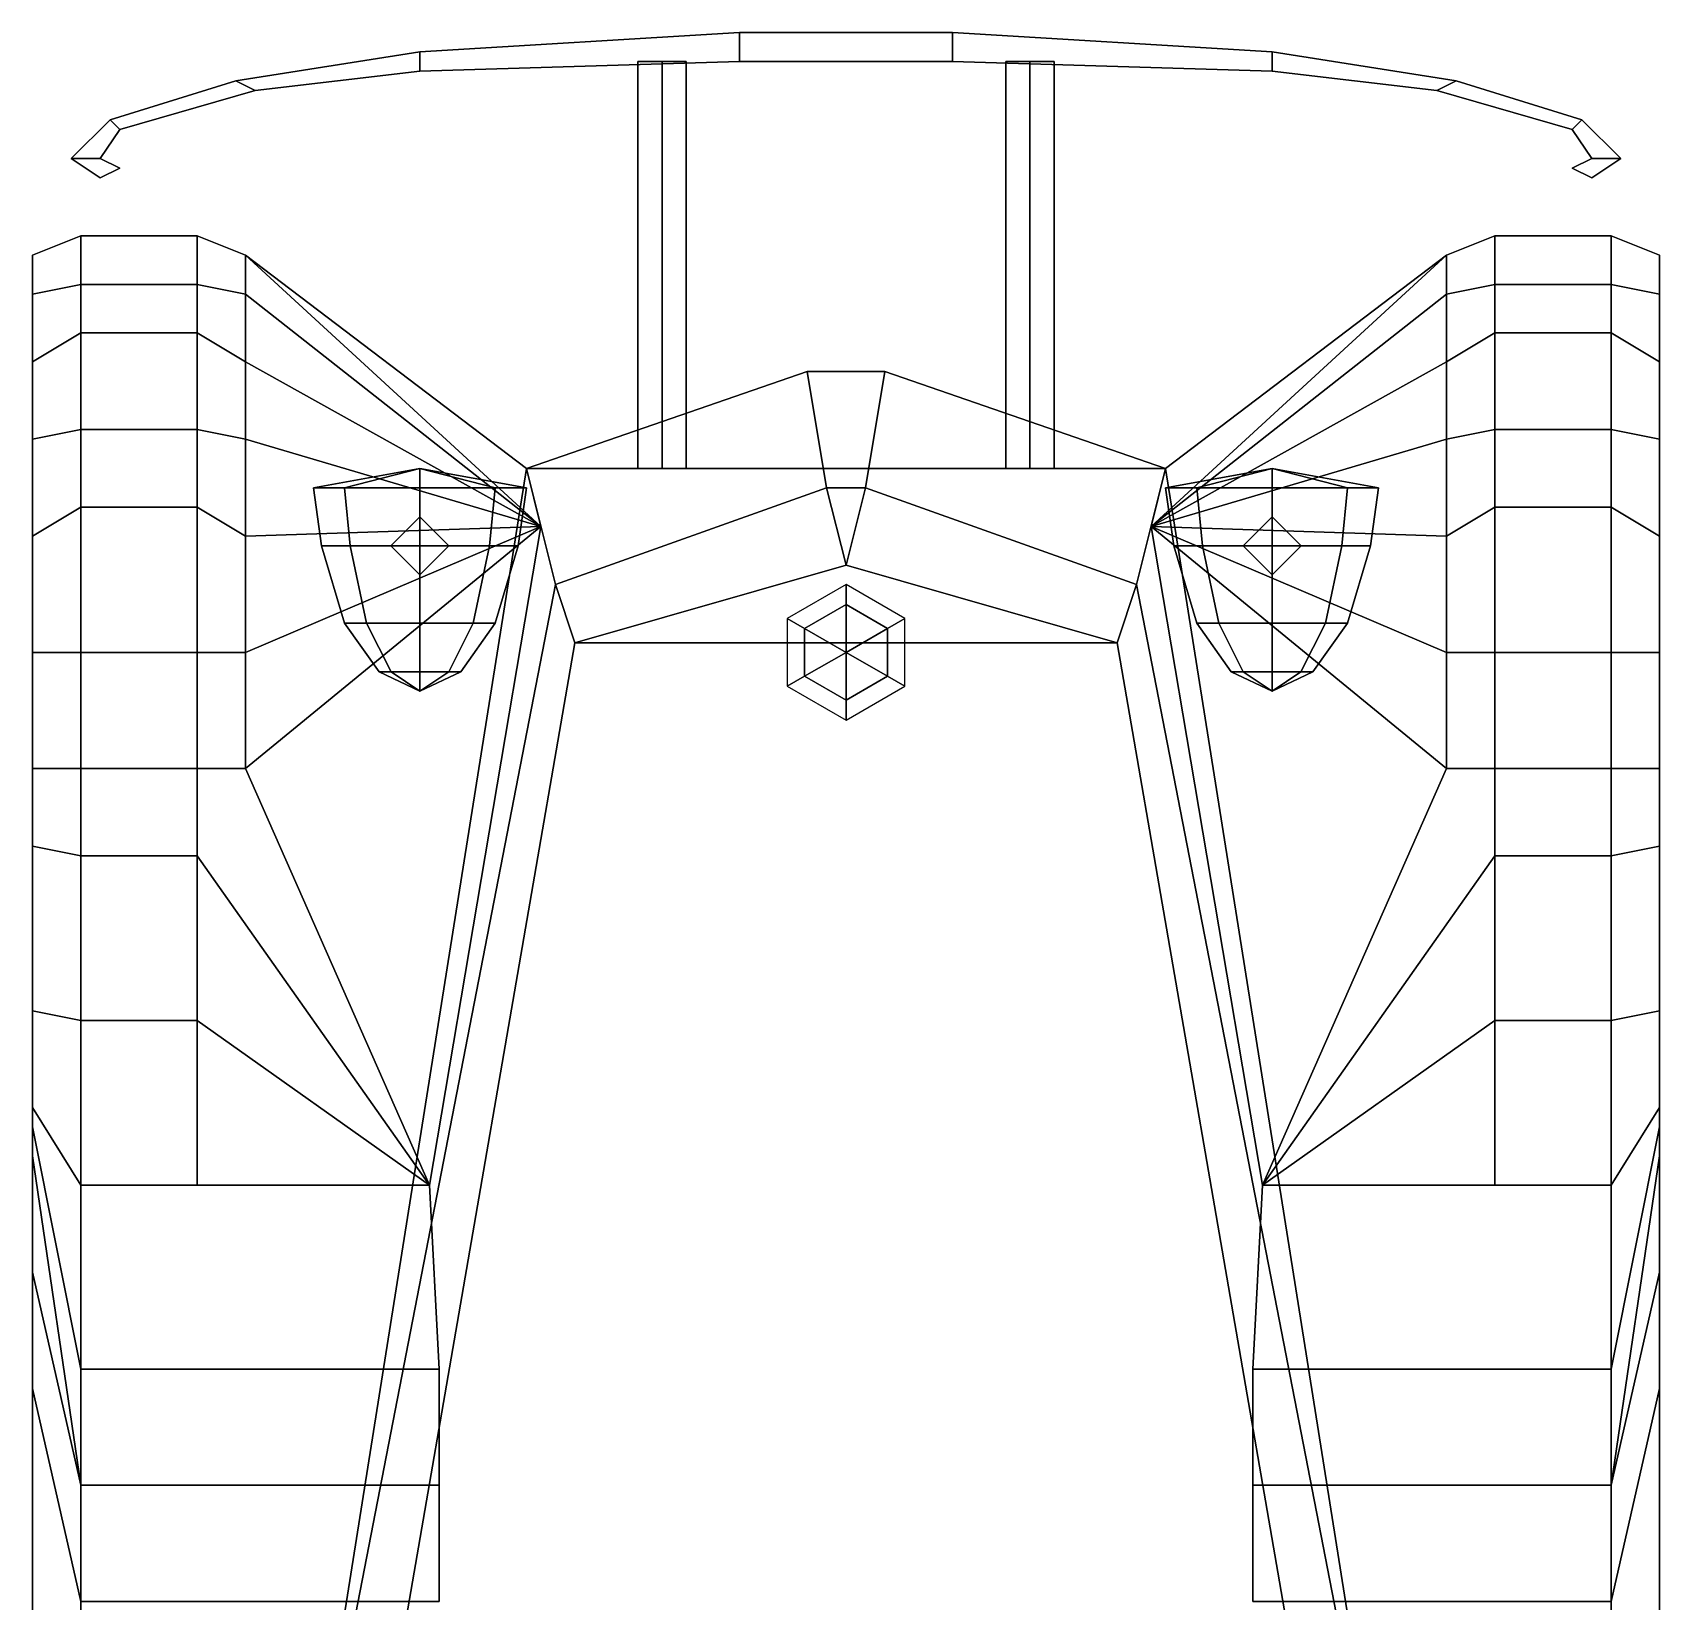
# Model space of a CAD drawing. Extents: x -0.84 to 0.84, y -2.29 to 2.2.
# Drawn here: x -0.84 to 0.84, y 0.58 to 2.2 of the extents above; entities that cross this region are included whole.
import ezdxf

# ---------------------------------------------------------------- set-up
doc = ezdxf.new("R2010")
doc.units = 0
doc.layers.get('0').update_dxf_attribs({"linetype": 'CONTINUOUS'})
doc.layers.add('MUDGUARDS', color=6, linetype='CONTINUOUS')

msp = doc.modelspace()

# ---------------------------------------------------------------- linework, layer by layer
for points in [[(-0.44, 2.16, 0.54), (-0.11, 2.17, 0.54), (-0.11, 2.2, 0.54), (-0.44, 2.18, 0.54)], [(-0.11, 2.2, 0.44), (-0.11, 2.17, 0.44), (-0.44, 2.16, 0.44), (-0.44, 2.18, 0.44)], [(-0.44, 2.18, 0.54), (-0.11, 2.2, 0.54), (-0.11, 2.2, 0.44), (-0.44, 2.18, 0.44)], [(0.11, 2.2, 0.44), (-0.11, 2.2, 0.44), (-0.11, 2.2, 0.54), (0.11, 2.2, 0.54)], [(0.11, 2.17, 0.44), (-0.11, 2.17, 0.44), (-0.11, 2.2, 0.44), (0.11, 2.2, 0.44)], [(-0.11, 2.2, 0.54), (-0.11, 2.17, 0.54), (0.11, 2.17, 0.54), (0.11, 2.2, 0.54)], [(0.44, 2.16, 0.44), (0.11, 2.17, 0.44), (0.11, 2.2, 0.44), (0.44, 2.18, 0.44)], [(0.44, 2.18, 0.44), (0.11, 2.2, 0.44), (0.11, 2.2, 0.54), (0.44, 2.18, 0.54)], [(0.11, 2.2, 0.54), (0.11, 2.17, 0.54), (0.44, 2.16, 0.54), (0.44, 2.18, 0.54)], [(-0.44, 2.18, 0.44), (-0.44, 2.16, 0.44), (-0.61, 2.14, 0.44), (-0.63, 2.15, 0.44)], [(-0.61, 2.14, 0.54), (-0.44, 2.16, 0.54), (-0.44, 2.18, 0.54), (-0.63, 2.15, 0.54)], [(-0.63, 2.15, 0.54), (-0.44, 2.18, 0.54), (-0.44, 2.18, 0.44), (-0.63, 2.15, 0.44)], [(-0.44, 2.16, 0.44), (-0.11, 2.17, 0.44), (-0.11, 2.17, 0.54), (-0.44, 2.16, 0.54)], [(-0.215, 2.17, 0.48), (-0.19, 2.17, 0.455), (-0.19, 1.75, 0.455), (-0.215, 1.75, 0.48)], [(-0.19, 2.17, 0.505), (-0.215, 2.17, 0.48), (-0.215, 1.75, 0.48), (-0.19, 1.75, 0.505)], [(-0.19, 2.17, 0.455), (-0.165, 2.17, 0.48), (-0.165, 1.75, 0.48), (-0.19, 1.75, 0.455)], [(-0.165, 2.17, 0.48), (-0.19, 2.17, 0.505), (-0.19, 1.75, 0.505), (-0.165, 1.75, 0.48)], [(0.11, 2.17, 0.54), (-0.11, 2.17, 0.54), (-0.11, 2.17, 0.44), (0.11, 2.17, 0.44)], [(0.44, 2.16, 0.54), (0.11, 2.17, 0.54), (0.11, 2.17, 0.44), (0.44, 2.16, 0.44)], [(0.19, 2.17, 0.505), (0.165, 2.17, 0.48), (0.165, 1.75, 0.48), (0.19, 1.75, 0.505)], [(0.165, 2.17, 0.48), (0.19, 2.17, 0.455), (0.19, 1.75, 0.455), (0.165, 1.75, 0.48)], [(0.215, 2.17, 0.48), (0.19, 2.17, 0.505), (0.19, 1.75, 0.505), (0.215, 1.75, 0.48)], [(0.19, 2.17, 0.455), (0.215, 2.17, 0.48), (0.215, 1.75, 0.48), (0.19, 1.75, 0.455)], [(0.61, 2.14, 0.44), (0.44, 2.16, 0.44), (0.44, 2.18, 0.44), (0.63, 2.15, 0.44)], [(0.63, 2.15, 0.44), (0.44, 2.18, 0.44), (0.44, 2.18, 0.54), (0.63, 2.15, 0.54)], [(0.44, 2.18, 0.54), (0.44, 2.16, 0.54), (0.61, 2.14, 0.54), (0.63, 2.15, 0.54)], [(-0.61, 2.14, 0.44), (-0.44, 2.16, 0.44), (-0.44, 2.16, 0.54), (-0.61, 2.14, 0.54)], [(0.61, 2.14, 0.54), (0.44, 2.16, 0.54), (0.44, 2.16, 0.44), (0.61, 2.14, 0.44)], [(-0.75, 2.1, 0.54), (-0.61, 2.14, 0.54), (-0.63, 2.15, 0.54), (-0.76, 2.11, 0.54)], [(-0.63, 2.15, 0.44), (-0.61, 2.14, 0.44), (-0.75, 2.1, 0.44), (-0.76, 2.11, 0.44)], [(-0.76, 2.11, 0.54), (-0.63, 2.15, 0.54), (-0.63, 2.15, 0.44), (-0.76, 2.11, 0.44)], [(-0.75, 2.1, 0.44), (-0.61, 2.14, 0.44), (-0.61, 2.14, 0.54), (-0.75, 2.1, 0.54)], [(0.63, 2.15, 0.54), (0.61, 2.14, 0.54), (0.75, 2.1, 0.54), (0.76, 2.11, 0.54)], [(0.75, 2.1, 0.44), (0.61, 2.14, 0.44), (0.63, 2.15, 0.44), (0.76, 2.11, 0.44)], [(0.75, 2.1, 0.54), (0.61, 2.14, 0.54), (0.61, 2.14, 0.44), (0.75, 2.1, 0.44)], [(0.76, 2.11, 0.44), (0.63, 2.15, 0.44), (0.63, 2.15, 0.54), (0.76, 2.11, 0.54)], [(-0.76, 2.11, 0.44), (-0.75, 2.1, 0.44), (-0.77, 2.07, 0.44), (-0.8, 2.07, 0.44)], [(-0.77, 2.07, 0.54), (-0.75, 2.1, 0.54), (-0.76, 2.11, 0.54), (-0.8, 2.07, 0.54)], [(-0.8, 2.07, 0.54), (-0.76, 2.11, 0.54), (-0.76, 2.11, 0.44), (-0.8, 2.07, 0.44)], [(-0.77, 2.07, 0.44), (-0.75, 2.1, 0.44), (-0.75, 2.1, 0.54), (-0.77, 2.07, 0.54)], [(0.77, 2.07, 0.44), (0.75, 2.1, 0.44), (0.76, 2.11, 0.44), (0.8, 2.07, 0.44)], [(0.76, 2.11, 0.54), (0.75, 2.1, 0.54), (0.77, 2.07, 0.54), (0.8, 2.07, 0.54)], [(0.77, 2.07, 0.54), (0.75, 2.1, 0.54), (0.75, 2.1, 0.44), (0.77, 2.07, 0.44)], [(0.8, 2.07, 0.44), (0.76, 2.11, 0.44), (0.76, 2.11, 0.54), (0.8, 2.07, 0.54)], [(-0.75, 2.06, 0.54), (-0.77, 2.07, 0.54), (-0.8, 2.07, 0.54), (-0.77, 2.05, 0.54)], [(-0.8, 2.07, 0.44), (-0.77, 2.07, 0.44), (-0.75, 2.06, 0.44), (-0.77, 2.05, 0.44)], [(-0.77, 2.05, 0.54), (-0.8, 2.07, 0.54), (-0.8, 2.07, 0.44), (-0.77, 2.05, 0.44)], [(-0.75, 2.06, 0.44), (-0.77, 2.07, 0.44), (-0.77, 2.07, 0.54), (-0.75, 2.06, 0.54)], [(0.75, 2.06, 0.44), (0.77, 2.07, 0.44), (0.8, 2.07, 0.44), (0.77, 2.05, 0.44)], [(0.8, 2.07, 0.54), (0.77, 2.07, 0.54), (0.75, 2.06, 0.54), (0.77, 2.05, 0.54)], [(0.75, 2.06, 0.54), (0.77, 2.07, 0.54), (0.77, 2.07, 0.44), (0.75, 2.06, 0.44)], [(0.77, 2.05, 0.44), (0.8, 2.07, 0.44), (0.8, 2.07, 0.54), (0.77, 2.05, 0.54)], [(-0.77, 2.05, 0.44), (-0.75, 2.06, 0.44), (-0.75, 2.06, 0.54), (-0.77, 2.05, 0.54)], [(0.77, 2.05, 0.54), (0.75, 2.06, 0.54), (0.75, 2.06, 0.44), (0.77, 2.05, 0.44)], [(-0.04, 1.85, 0.35), (-0.33, 1.75, 0.35), (-0.3, 1.63, 0.92), (-0.02, 1.73, 0.92)], [(0.04, 1.85, 0.35), (0.33, 1.75, 0.35), (-0.33, 1.75, 0.35), (-0.04, 1.85, 0.35)], [(0.02, 1.73, 0.92), (0.04, 1.85, 0.35), (-0.04, 1.85, 0.35), (-0.02, 1.73, 0.92)], [(0.3, 1.63, 0.92), (0.33, 1.75, 0.35), (0.04, 1.85, 0.35), (0.02, 1.73, 0.92)], [(-0.33, 1.75, 0.35), (-0.57, 0.24, 0.35), (-0.57, 0.24, 0.92), (-0.3, 1.63, 0.92)], [(0.33, 1.75, 0.35), (0.57, 0.24, 0.35), (-0.57, 0.24, 0.35), (-0.33, 1.75, 0.35)], [(-0.5178, 1.73, 0.8622), (-0.55, 1.73, 0.94), (-0.44, 1.75, 0.94)], [(-0.55, 1.73, 0.94), (-0.5178, 1.73, 1.0178), (-0.44, 1.75, 0.94)], [(-0.44, 1.73, 0.83), (-0.5178, 1.73, 0.8622), (-0.44, 1.75, 0.94)], [(-0.5178, 1.73, 1.0178), (-0.44, 1.73, 1.05), (-0.44, 1.75, 0.94)], [(-0.33, 1.73, 0.94), (-0.3622, 1.73, 0.8622), (-0.44, 1.75, 0.94)], [(-0.3622, 1.73, 0.8622), (-0.44, 1.73, 0.83), (-0.44, 1.75, 0.94)], [(-0.44, 1.73, 1.05), (-0.3622, 1.73, 1.0178), (-0.44, 1.75, 0.94)], [(-0.3622, 1.73, 1.0178), (-0.33, 1.73, 0.94), (-0.44, 1.75, 0.94)], [(0.57, 0.24, 0.92), (0.57, 0.24, 0.35), (0.33, 1.75, 0.35), (0.3, 1.63, 0.92)], [(0.3622, 1.73, 0.8622), (0.33, 1.73, 0.94), (0.44, 1.75, 0.94)], [(0.33, 1.73, 0.94), (0.3622, 1.73, 1.0178), (0.44, 1.75, 0.94)], [(0.44, 1.73, 0.83), (0.3622, 1.73, 0.8622), (0.44, 1.75, 0.94)], [(0.3622, 1.73, 1.0178), (0.44, 1.73, 1.05), (0.44, 1.75, 0.94)], [(0.55, 1.73, 0.94), (0.5178, 1.73, 0.8622), (0.44, 1.75, 0.94)], [(0.5178, 1.73, 0.8622), (0.44, 1.73, 0.83), (0.44, 1.75, 0.94)], [(0.44, 1.73, 1.05), (0.5178, 1.73, 1.0178), (0.44, 1.75, 0.94)], [(0.5178, 1.73, 1.0178), (0.55, 1.73, 0.94), (0.44, 1.75, 0.94)], [(-0.5416, 1.67, 0.94), (-0.55, 1.73, 0.94), (-0.5178, 1.73, 0.8622), (-0.5119, 1.67, 0.8681)], [(-0.5119, 1.67, 1.0119), (-0.5178, 1.73, 1.0178), (-0.55, 1.73, 0.94), (-0.5416, 1.67, 0.94)], [(-0.5119, 1.67, 0.8681), (-0.5178, 1.73, 0.8622), (-0.44, 1.73, 0.83), (-0.44, 1.67, 0.8384)], [(-0.44, 1.67, 1.0416), (-0.44, 1.73, 1.05), (-0.5178, 1.73, 1.0178), (-0.5119, 1.67, 1.0119)], [(-0.44, 1.67, 0.8384), (-0.44, 1.73, 0.83), (-0.3622, 1.73, 0.8622), (-0.3681, 1.67, 0.8681)], [(-0.3681, 1.67, 1.0119), (-0.3622, 1.73, 1.0178), (-0.44, 1.73, 1.05), (-0.44, 1.67, 1.0416)], [(-0.3681, 1.67, 0.8681), (-0.3622, 1.73, 0.8622), (-0.33, 1.73, 0.94), (-0.3384, 1.67, 0.94)], [(-0.3384, 1.67, 0.94), (-0.33, 1.73, 0.94), (-0.3622, 1.73, 1.0178), (-0.3681, 1.67, 1.0119)], [(-0.02, 1.73, 0.92), (-0.3, 1.63, 0.92), (-0.28, 1.57, 1.19), (0, 1.65, 1.19)], [(0, 1.65, 1.19), (0.02, 1.73, 0.92), (-0.02, 1.73, 0.92), (0, 1.65, 1.19)], [(0.28, 1.57, 1.19), (0.3, 1.63, 0.92), (0.02, 1.73, 0.92), (0, 1.65, 1.19)], [(0.3384, 1.67, 0.94), (0.33, 1.73, 0.94), (0.3622, 1.73, 0.8622), (0.3681, 1.67, 0.8681)], [(0.3681, 1.67, 1.0119), (0.3622, 1.73, 1.0178), (0.33, 1.73, 0.94), (0.3384, 1.67, 0.94)], [(0.3681, 1.67, 0.8681), (0.3622, 1.73, 0.8622), (0.44, 1.73, 0.83), (0.44, 1.67, 0.8384)], [(0.44, 1.67, 1.0416), (0.44, 1.73, 1.05), (0.3622, 1.73, 1.0178), (0.3681, 1.67, 1.0119)], [(0.44, 1.67, 0.8384), (0.44, 1.73, 0.83), (0.5178, 1.73, 0.8622), (0.5119, 1.67, 0.8681)], [(0.5119, 1.67, 1.0119), (0.5178, 1.73, 1.0178), (0.44, 1.73, 1.05), (0.44, 1.67, 1.0416)], [(0.5119, 1.67, 0.8681), (0.5178, 1.73, 0.8622), (0.55, 1.73, 0.94), (0.5416, 1.67, 0.94)], [(0.5416, 1.67, 0.94), (0.55, 1.73, 0.94), (0.5178, 1.73, 1.0178), (0.5119, 1.67, 1.0119)], [(-0.44, 1.7, 0.66), (-0.47, 1.67, 0.68), (-0.47, 1.67, 0.85), (-0.44, 1.7, 0.84)], [(-0.41, 1.67, 0.67), (-0.44, 1.7, 0.66), (-0.44, 1.7, 0.84), (-0.41, 1.67, 0.85)], [(0.44, 1.7, 0.66), (0.41, 1.67, 0.67), (0.41, 1.67, 0.85), (0.44, 1.7, 0.84)], [(0.47, 1.67, 0.68), (0.44, 1.7, 0.66), (0.44, 1.7, 0.84), (0.47, 1.67, 0.85)], [(-0.5178, 1.59, 0.94), (-0.5416, 1.67, 0.94), (-0.5119, 1.67, 0.8681), (-0.495, 1.59, 0.885)], [(-0.495, 1.59, 0.995), (-0.5119, 1.67, 1.0119), (-0.5416, 1.67, 0.94), (-0.5178, 1.59, 0.94)], [(-0.495, 1.59, 0.885), (-0.5119, 1.67, 0.8681), (-0.44, 1.67, 0.8384), (-0.44, 1.59, 0.8622)], [(-0.44, 1.59, 1.0178), (-0.44, 1.67, 1.0416), (-0.5119, 1.67, 1.0119), (-0.495, 1.59, 0.995)], [(-0.47, 1.67, 0.68), (-0.44, 1.64, 0.66), (-0.44, 1.64, 0.85), (-0.47, 1.67, 0.85)], [(-0.44, 1.64, 0.66), (-0.41, 1.67, 0.67), (-0.41, 1.67, 0.85), (-0.44, 1.64, 0.85)], [(-0.44, 1.59, 0.8622), (-0.44, 1.67, 0.8384), (-0.3681, 1.67, 0.8681), (-0.385, 1.59, 0.885)], [(-0.385, 1.59, 0.995), (-0.3681, 1.67, 1.0119), (-0.44, 1.67, 1.0416), (-0.44, 1.59, 1.0178)], [(-0.385, 1.59, 0.885), (-0.3681, 1.67, 0.8681), (-0.3384, 1.67, 0.94), (-0.3622, 1.59, 0.94)], [(-0.3622, 1.59, 0.94), (-0.3384, 1.67, 0.94), (-0.3681, 1.67, 1.0119), (-0.385, 1.59, 0.995)], [(0.3622, 1.59, 0.94), (0.3384, 1.67, 0.94), (0.3681, 1.67, 0.8681), (0.385, 1.59, 0.885)], [(0.385, 1.59, 0.995), (0.3681, 1.67, 1.0119), (0.3384, 1.67, 0.94), (0.3622, 1.59, 0.94)], [(0.385, 1.59, 0.885), (0.3681, 1.67, 0.8681), (0.44, 1.67, 0.8384), (0.44, 1.59, 0.8622)], [(0.44, 1.59, 1.0178), (0.44, 1.67, 1.0416), (0.3681, 1.67, 1.0119), (0.385, 1.59, 0.995)], [(0.41, 1.67, 0.67), (0.44, 1.64, 0.66), (0.44, 1.64, 0.85), (0.41, 1.67, 0.85)], [(0.44, 1.59, 0.8622), (0.44, 1.67, 0.8384), (0.5119, 1.67, 0.8681), (0.495, 1.59, 0.885)], [(0.495, 1.59, 0.995), (0.5119, 1.67, 1.0119), (0.44, 1.67, 1.0416), (0.44, 1.59, 1.0178)], [(0.44, 1.64, 0.66), (0.47, 1.67, 0.68), (0.47, 1.67, 0.85), (0.44, 1.64, 0.85)], [(0.495, 1.59, 0.885), (0.5119, 1.67, 0.8681), (0.5416, 1.67, 0.94), (0.5178, 1.59, 0.94)], [(0.5178, 1.59, 0.94), (0.5416, 1.67, 0.94), (0.5119, 1.67, 1.0119), (0.495, 1.59, 0.995)], [(0, 1.65, 1.19), (-0.28, 1.57, 1.19), (0.28, 1.57, 1.19), (0, 1.65, 1.19)], [(-0.3, 1.63, 0.92), (-0.57, 0.24, 0.92), (-0.51, 0.24, 1.27), (-0.28, 1.57, 1.19)], [(0, 1.6095, 1.22), (0, 1.63, 1.19), (-0.0606, 1.595, 1.19), (-0.0429, 1.5847, 1.22)], [(0.0429, 1.5847, 1.22), (0.0606, 1.595, 1.19), (0, 1.63, 1.19), (0, 1.6095, 1.22)], [(0.51, 0.24, 1.27), (0.57, 0.24, 0.92), (0.3, 1.63, 0.92), (0.28, 1.57, 1.19)], [(0, 1.56, 1.24), (0, 1.6095, 1.22), (-0.0429, 1.5847, 1.22), (0, 1.56, 1.24)], [(0, 1.56, 1.24), (0.0429, 1.5847, 1.22), (0, 1.6095, 1.22), (0, 1.56, 1.24)], [(-0.4821, 1.54, 0.94), (-0.5178, 1.59, 0.94), (-0.495, 1.59, 0.885), (-0.4698, 1.54, 0.9102)], [(-0.4698, 1.54, 0.9698), (-0.495, 1.59, 0.995), (-0.5178, 1.59, 0.94), (-0.4821, 1.54, 0.94)], [(-0.4698, 1.54, 0.9102), (-0.495, 1.59, 0.885), (-0.44, 1.59, 0.8622), (-0.44, 1.54, 0.8979)], [(-0.44, 1.54, 0.9821), (-0.44, 1.59, 1.0178), (-0.495, 1.59, 0.995), (-0.4698, 1.54, 0.9698)], [(-0.44, 1.54, 0.8979), (-0.44, 1.59, 0.8622), (-0.385, 1.59, 0.885), (-0.4102, 1.54, 0.9102)], [(-0.4102, 1.54, 0.9698), (-0.385, 1.59, 0.995), (-0.44, 1.59, 1.0178), (-0.44, 1.54, 0.9821)], [(-0.4102, 1.54, 0.9102), (-0.385, 1.59, 0.885), (-0.3622, 1.59, 0.94), (-0.3979, 1.54, 0.94)], [(-0.3979, 1.54, 0.94), (-0.3622, 1.59, 0.94), (-0.385, 1.59, 0.995), (-0.4102, 1.54, 0.9698)], [(-0.0429, 1.5847, 1.22), (-0.0606, 1.595, 1.19), (-0.0606, 1.525, 1.19), (-0.0429, 1.5353, 1.22)], [(0, 1.56, 1.24), (-0.0429, 1.5847, 1.22), (-0.0429, 1.5353, 1.22), (0, 1.56, 1.24)], [(0, 1.56, 1.24), (0.0429, 1.5353, 1.22), (0.0429, 1.5847, 1.22), (0, 1.56, 1.24)], [(0.0429, 1.5353, 1.22), (0.0606, 1.525, 1.19), (0.0606, 1.595, 1.19), (0.0429, 1.5847, 1.22)], [(0.3979, 1.54, 0.94), (0.3622, 1.59, 0.94), (0.385, 1.59, 0.885), (0.4102, 1.54, 0.9102)], [(0.4102, 1.54, 0.9698), (0.385, 1.59, 0.995), (0.3622, 1.59, 0.94), (0.3979, 1.54, 0.94)], [(0.4102, 1.54, 0.9102), (0.385, 1.59, 0.885), (0.44, 1.59, 0.8622), (0.44, 1.54, 0.8979)], [(0.44, 1.54, 0.9821), (0.44, 1.59, 1.0178), (0.385, 1.59, 0.995), (0.4102, 1.54, 0.9698)], [(0.44, 1.54, 0.8979), (0.44, 1.59, 0.8622), (0.495, 1.59, 0.885), (0.4698, 1.54, 0.9102)], [(0.4698, 1.54, 0.9698), (0.495, 1.59, 0.995), (0.44, 1.59, 1.0178), (0.44, 1.54, 0.9821)], [(0.4698, 1.54, 0.9102), (0.495, 1.59, 0.885), (0.5178, 1.59, 0.94), (0.4821, 1.54, 0.94)], [(0.4821, 1.54, 0.94), (0.5178, 1.59, 0.94), (0.495, 1.59, 0.995), (0.4698, 1.54, 0.9698)], [(-0.28, 1.57, 1.19), (-0.51, 0.24, 1.27), (0.51, 0.24, 1.27), (0.28, 1.57, 1.19)], [(0, 1.56, 1.24), (-0.0429, 1.5353, 1.22), (0, 1.5105, 1.22), (0, 1.56, 1.24)], [(0, 1.56, 1.24), (0, 1.5105, 1.22), (0.0429, 1.5353, 1.22), (0, 1.56, 1.24)], [(-0.44, 1.52, 0.94), (-0.4821, 1.54, 0.94), (-0.4698, 1.54, 0.9102), (-0.44, 1.52, 0.94)], [(-0.44, 1.52, 0.94), (-0.4698, 1.54, 0.9698), (-0.4821, 1.54, 0.94), (-0.44, 1.52, 0.94)], [(-0.44, 1.52, 0.94), (-0.4698, 1.54, 0.9102), (-0.44, 1.54, 0.8979), (-0.44, 1.52, 0.94)], [(-0.44, 1.52, 0.94), (-0.44, 1.54, 0.9821), (-0.4698, 1.54, 0.9698), (-0.44, 1.52, 0.94)], [(-0.44, 1.52, 0.94), (-0.44, 1.54, 0.8979), (-0.4102, 1.54, 0.9102), (-0.44, 1.52, 0.94)], [(-0.44, 1.52, 0.94), (-0.4102, 1.54, 0.9102), (-0.3979, 1.54, 0.94), (-0.44, 1.52, 0.94)], [(-0.44, 1.52, 0.94), (-0.3979, 1.54, 0.94), (-0.4102, 1.54, 0.9698), (-0.44, 1.52, 0.94)], [(-0.44, 1.52, 0.94), (-0.4102, 1.54, 0.9698), (-0.44, 1.54, 0.9821), (-0.44, 1.52, 0.94)], [(-0.0429, 1.5353, 1.22), (-0.0606, 1.525, 1.19), (0, 1.49, 1.19), (0, 1.5105, 1.22)], [(0, 1.5105, 1.22), (0, 1.49, 1.19), (0.0606, 1.525, 1.19), (0.0429, 1.5353, 1.22)], [(0.44, 1.52, 0.94), (0.3979, 1.54, 0.94), (0.4102, 1.54, 0.9102), (0.44, 1.52, 0.94)], [(0.44, 1.52, 0.94), (0.4102, 1.54, 0.9698), (0.3979, 1.54, 0.94), (0.44, 1.52, 0.94)], [(0.44, 1.52, 0.94), (0.4102, 1.54, 0.9102), (0.44, 1.54, 0.8979), (0.44, 1.52, 0.94)], [(0.44, 1.52, 0.94), (0.44, 1.54, 0.9821), (0.4102, 1.54, 0.9698), (0.44, 1.52, 0.94)], [(0.44, 1.52, 0.94), (0.44, 1.54, 0.8979), (0.4698, 1.54, 0.9102), (0.44, 1.52, 0.94)], [(0.44, 1.52, 0.94), (0.4698, 1.54, 0.9102), (0.4821, 1.54, 0.94), (0.44, 1.52, 0.94)], [(0.44, 1.52, 0.94), (0.4821, 1.54, 0.94), (0.4698, 1.54, 0.9698), (0.44, 1.52, 0.94)], [(0.44, 1.52, 0.94), (0.4698, 1.54, 0.9698), (0.44, 1.54, 0.9821), (0.44, 1.52, 0.94)]]:
    msp.add_3dface(points)
at = {"layer": 'MUDGUARDS'}
for points in [[(-0.84, 1.97, 0.44), (-0.84, 1.93, 0.5), (-0.79, 1.94, 0.63), (-0.79, 1.99, 0.44)], [(-0.79, 1.99, 0.44), (-0.79, 1.94, 0.63), (-0.84, 1.93, 0.5), (-0.84, 1.97, 0.44)], [(-0.79, 1.99, 0.44), (-0.79, 1.94, 0.63), (-0.67, 1.94, 0.63), (-0.67, 1.99, 0.44)], [(-0.67, 1.99, 0.44), (-0.67, 1.94, 0.63), (-0.79, 1.94, 0.63), (-0.79, 1.99, 0.44)], [(-0.67, 1.99, 0.44), (-0.67, 1.94, 0.63), (-0.62, 1.93, 0.5), (-0.62, 1.97, 0.44)], [(-0.62, 1.97, 0.44), (-0.62, 1.93, 0.5), (-0.67, 1.94, 0.63), (-0.67, 1.99, 0.44)], [(0.62, 1.97, 0.44), (0.62, 1.93, 0.5), (0.67, 1.94, 0.63), (0.67, 1.99, 0.44)], [(0.67, 1.99, 0.44), (0.67, 1.94, 0.63), (0.62, 1.93, 0.5), (0.62, 1.97, 0.44)], [(0.79, 1.99, 0.44), (0.79, 1.94, 0.63), (0.67, 1.94, 0.63), (0.67, 1.99, 0.44)], [(0.67, 1.99, 0.44), (0.67, 1.94, 0.63), (0.79, 1.94, 0.63), (0.79, 1.99, 0.44)], [(0.79, 1.99, 0.44), (0.79, 1.94, 0.63), (0.84, 1.93, 0.5), (0.84, 1.97, 0.44)], [(0.84, 1.97, 0.44), (0.84, 1.93, 0.5), (0.79, 1.94, 0.63), (0.79, 1.99, 0.44)], [(-0.315, 1.69, 0.635), (-0.315, 1.69, 0.635), (-0.62, 1.97, 0.44), (-0.33, 1.75, 0.35)], [(-0.33, 1.75, 0.35), (-0.62, 1.97, 0.44), (-0.315, 1.69, 0.635)], [(-0.315, 1.69, 0.635), (-0.315, 1.69, 0.635), (-0.62, 1.93, 0.5), (-0.62, 1.97, 0.44)], [(-0.62, 1.97, 0.44), (-0.62, 1.93, 0.5), (-0.315, 1.69, 0.635)], [(0.315, 1.69, 0.635), (0.315, 1.69, 0.635), (0.62, 1.93, 0.5), (0.62, 1.97, 0.44)], [(0.62, 1.97, 0.44), (0.62, 1.93, 0.5), (0.315, 1.69, 0.635)], [(0.315, 1.69, 0.635), (0.315, 1.69, 0.635), (0.62, 1.97, 0.44), (0.33, 1.75, 0.35)], [(0.33, 1.75, 0.35), (0.62, 1.97, 0.44), (0.315, 1.69, 0.635)], [(-0.79, 1.94, 0.63), (-0.79, 1.89, 0.72), (-0.84, 1.86, 0.59), (-0.84, 1.93, 0.5)], [(-0.84, 1.93, 0.5), (-0.84, 1.86, 0.59), (-0.79, 1.89, 0.72), (-0.79, 1.94, 0.63)], [(-0.67, 1.94, 0.63), (-0.67, 1.89, 0.72), (-0.79, 1.89, 0.72), (-0.79, 1.94, 0.63)], [(-0.79, 1.94, 0.63), (-0.79, 1.89, 0.72), (-0.67, 1.89, 0.72), (-0.67, 1.94, 0.63)], [(-0.62, 1.93, 0.5), (-0.62, 1.86, 0.59), (-0.67, 1.89, 0.72), (-0.67, 1.94, 0.63)], [(-0.67, 1.94, 0.63), (-0.67, 1.89, 0.72), (-0.62, 1.86, 0.59), (-0.62, 1.93, 0.5)], [(0.67, 1.94, 0.63), (0.67, 1.89, 0.72), (0.62, 1.86, 0.59), (0.62, 1.93, 0.5)], [(0.62, 1.93, 0.5), (0.62, 1.86, 0.59), (0.67, 1.89, 0.72), (0.67, 1.94, 0.63)], [(0.67, 1.94, 0.63), (0.67, 1.89, 0.72), (0.79, 1.89, 0.72), (0.79, 1.94, 0.63)], [(0.79, 1.94, 0.63), (0.79, 1.89, 0.72), (0.67, 1.89, 0.72), (0.67, 1.94, 0.63)], [(0.84, 1.93, 0.5), (0.84, 1.86, 0.59), (0.79, 1.89, 0.72), (0.79, 1.94, 0.63)], [(0.79, 1.94, 0.63), (0.79, 1.89, 0.72), (0.84, 1.86, 0.59), (0.84, 1.93, 0.5)], [(-0.315, 1.69, 0.635), (-0.315, 1.69, 0.635), (-0.62, 1.86, 0.59), (-0.62, 1.93, 0.5)], [(0.315, 1.69, 0.635), (0.315, 1.69, 0.635), (0.62, 1.86, 0.59), (0.62, 1.93, 0.5)], [(-0.84, 1.86, 0.59), (-0.84, 1.78, 0.66), (-0.79, 1.79, 0.83), (-0.79, 1.89, 0.72)], [(-0.79, 1.89, 0.72), (-0.79, 1.79, 0.83), (-0.84, 1.78, 0.66), (-0.84, 1.86, 0.59)], [(-0.79, 1.89, 0.72), (-0.79, 1.79, 0.83), (-0.67, 1.79, 0.83), (-0.67, 1.89, 0.72)], [(-0.67, 1.89, 0.72), (-0.67, 1.79, 0.83), (-0.79, 1.79, 0.83), (-0.79, 1.89, 0.72)], [(-0.67, 1.89, 0.72), (-0.67, 1.79, 0.83), (-0.62, 1.78, 0.66), (-0.62, 1.86, 0.59)], [(-0.62, 1.86, 0.59), (-0.62, 1.78, 0.66), (-0.67, 1.79, 0.83), (-0.67, 1.89, 0.72)], [(0.62, 1.86, 0.59), (0.62, 1.78, 0.66), (0.67, 1.79, 0.83), (0.67, 1.89, 0.72)], [(0.67, 1.89, 0.72), (0.67, 1.79, 0.83), (0.62, 1.78, 0.66), (0.62, 1.86, 0.59)], [(0.79, 1.89, 0.72), (0.79, 1.79, 0.83), (0.67, 1.79, 0.83), (0.67, 1.89, 0.72)], [(0.67, 1.89, 0.72), (0.67, 1.79, 0.83), (0.79, 1.79, 0.83), (0.79, 1.89, 0.72)], [(0.79, 1.89, 0.72), (0.79, 1.79, 0.83), (0.84, 1.78, 0.66), (0.84, 1.86, 0.59)], [(0.84, 1.86, 0.59), (0.84, 1.78, 0.66), (0.79, 1.79, 0.83), (0.79, 1.89, 0.72)], [(-0.62, 1.86, 0.59), (-0.62, 1.78, 0.66), (-0.315, 1.69, 0.635)], [(-0.315, 1.69, 0.635), (-0.315, 1.69, 0.635), (-0.62, 1.78, 0.66), (-0.62, 1.86, 0.59)], [(0.62, 1.86, 0.59), (0.62, 1.78, 0.66), (0.315, 1.69, 0.635)], [(0.315, 1.69, 0.635), (0.315, 1.69, 0.635), (0.62, 1.78, 0.66), (0.62, 1.86, 0.59)], [(-0.79, 1.79, 0.83), (-0.79, 1.71, 0.87), (-0.84, 1.68, 0.73), (-0.84, 1.78, 0.66)], [(-0.84, 1.78, 0.66), (-0.84, 1.68, 0.73), (-0.79, 1.71, 0.87), (-0.79, 1.79, 0.83)], [(-0.67, 1.79, 0.83), (-0.67, 1.71, 0.87), (-0.79, 1.71, 0.87), (-0.79, 1.79, 0.83)], [(-0.79, 1.79, 0.83), (-0.79, 1.71, 0.87), (-0.67, 1.71, 0.87), (-0.67, 1.79, 0.83)], [(-0.62, 1.78, 0.66), (-0.62, 1.68, 0.73), (-0.67, 1.71, 0.87), (-0.67, 1.79, 0.83)], [(-0.67, 1.79, 0.83), (-0.67, 1.71, 0.87), (-0.62, 1.68, 0.73), (-0.62, 1.78, 0.66)], [(0.67, 1.79, 0.83), (0.67, 1.71, 0.87), (0.62, 1.68, 0.73), (0.62, 1.78, 0.66)], [(0.62, 1.78, 0.66), (0.62, 1.68, 0.73), (0.67, 1.71, 0.87), (0.67, 1.79, 0.83)], [(0.67, 1.79, 0.83), (0.67, 1.71, 0.87), (0.79, 1.71, 0.87), (0.79, 1.79, 0.83)], [(0.79, 1.79, 0.83), (0.79, 1.71, 0.87), (0.67, 1.71, 0.87), (0.67, 1.79, 0.83)], [(0.84, 1.78, 0.66), (0.84, 1.68, 0.73), (0.79, 1.71, 0.87), (0.79, 1.79, 0.83)], [(0.79, 1.79, 0.83), (0.79, 1.71, 0.87), (0.84, 1.68, 0.73), (0.84, 1.78, 0.66)], [(-0.315, 1.69, 0.635), (-0.315, 1.69, 0.635), (-0.62, 1.68, 0.73), (-0.62, 1.78, 0.66)], [(0.315, 1.69, 0.635), (0.315, 1.69, 0.635), (0.62, 1.68, 0.73), (0.62, 1.78, 0.66)], [(-0.84, 1.68, 0.73), (-0.84, 1.56, 0.78), (-0.79, 1.56, 0.92), (-0.79, 1.71, 0.87)], [(-0.79, 1.71, 0.87), (-0.79, 1.56, 0.92), (-0.84, 1.56, 0.78), (-0.84, 1.68, 0.73)], [(-0.67, 1.71, 0.87), (-0.67, 1.56, 0.92), (-0.79, 1.56, 0.92), (-0.79, 1.71, 0.87)], [(-0.79, 1.71, 0.87), (-0.79, 1.56, 0.92), (-0.67, 1.56, 0.92), (-0.67, 1.71, 0.87)], [(-0.67, 1.71, 0.87), (-0.67, 1.56, 0.92), (-0.62, 1.56, 0.78), (-0.62, 1.68, 0.73)], [(-0.62, 1.68, 0.73), (-0.62, 1.56, 0.78), (-0.67, 1.56, 0.92), (-0.67, 1.71, 0.87)], [(0.62, 1.68, 0.73), (0.62, 1.56, 0.78), (0.67, 1.56, 0.92), (0.67, 1.71, 0.87)], [(0.67, 1.71, 0.87), (0.67, 1.56, 0.92), (0.62, 1.56, 0.78), (0.62, 1.68, 0.73)], [(0.67, 1.71, 0.87), (0.67, 1.56, 0.92), (0.79, 1.56, 0.92), (0.79, 1.71, 0.87)], [(0.79, 1.71, 0.87), (0.79, 1.56, 0.92), (0.67, 1.56, 0.92), (0.67, 1.71, 0.87)], [(0.79, 1.71, 0.87), (0.79, 1.56, 0.92), (0.84, 1.56, 0.78), (0.84, 1.68, 0.73)], [(0.84, 1.68, 0.73), (0.84, 1.56, 0.78), (0.79, 1.56, 0.92), (0.79, 1.71, 0.87)], [(-0.315, 1.69, 0.635), (-0.315, 1.69, 0.635), (-0.43, 1.01, 0.72), (-0.62, 1.44, 0.78)], [(-0.62, 1.44, 0.78), (-0.43, 1.01, 0.72), (-0.315, 1.69, 0.635)], [(-0.62, 1.56, 0.78), (-0.62, 1.44, 0.78), (-0.315, 1.69, 0.635)], [(-0.315, 1.69, 0.635), (-0.315, 1.69, 0.635), (-0.62, 1.44, 0.78), (-0.62, 1.56, 0.78)], [(-0.315, 1.69, 0.635), (-0.315, 1.69, 0.635), (-0.62, 1.56, 0.78), (-0.62, 1.68, 0.73)], [(-0.315, 1.69, 0.635), (-0.315, 1.69, 0.635), (-0.43, 1.01, 0.72)], [(-0.43, 1.01, 0.72), (-0.43, 1.01, 0.72), (-0.315, 1.69, 0.635)], [(-0.43, 1.01, 0.72), (-0.43, 1.01, 0.72), (-0.315, 1.69, 0.635)], [(-0.315, 1.69, 0.635), (-0.315, 1.69, 0.635), (-0.43, 1.01, 0.72)], [(-0.315, 1.69, 0.635), (-0.43, 1.01, 0.72), (-0.43, 1.01, 0.72)], [(-0.43, 1.01, 0.72), (-0.43, 1.01, 0.72), (-0.43, 1.01, 0.72), (-0.315, 1.69, 0.635)], [(0.315, 1.69, 0.635), (0.315, 1.69, 0.635), (0.62, 1.44, 0.78), (0.62, 1.56, 0.78)], [(0.62, 1.56, 0.78), (0.62, 1.44, 0.78), (0.315, 1.69, 0.635)], [(0.315, 1.69, 0.635), (0.315, 1.69, 0.635), (0.62, 1.56, 0.78), (0.62, 1.68, 0.73)], [(0.315, 1.69, 0.635), (0.315, 1.69, 0.635), (0.43, 1.01, 0.72), (0.62, 1.44, 0.78)], [(0.62, 1.44, 0.78), (0.43, 1.01, 0.72), (0.315, 1.69, 0.635)], [(0.43, 1.01, 0.72), (0.43, 1.01, 0.72), (0.315, 1.69, 0.635)], [(0.315, 1.69, 0.635), (0.315, 1.69, 0.635), (0.43, 1.01, 0.72)], [(0.315, 1.69, 0.635), (0.315, 1.69, 0.635), (0.43, 1.01, 0.72)], [(0.43, 1.01, 0.72), (0.43, 1.01, 0.72), (0.315, 1.69, 0.635)], [(0.43, 1.01, 0.72), (0.43, 1.01, 0.72), (0.43, 1.01, 0.72), (0.315, 1.69, 0.635)], [(0.315, 1.69, 0.635), (0.43, 1.01, 0.72), (0.43, 1.01, 0.72)], [(-0.84, 1.56, 0.78), (-0.84, 1.44, 0.78), (-0.79, 1.44, 0.92), (-0.79, 1.56, 0.92)], [(-0.79, 1.56, 0.92), (-0.79, 1.44, 0.92), (-0.84, 1.44, 0.78), (-0.84, 1.56, 0.78)], [(-0.67, 1.56, 0.92), (-0.67, 1.44, 0.92), (-0.79, 1.44, 0.92), (-0.79, 1.56, 0.92)], [(-0.79, 1.56, 0.92), (-0.79, 1.44, 0.92), (-0.67, 1.44, 0.92), (-0.67, 1.56, 0.92)], [(-0.67, 1.56, 0.92), (-0.67, 1.44, 0.92), (-0.62, 1.44, 0.78), (-0.62, 1.56, 0.78)], [(-0.62, 1.56, 0.78), (-0.62, 1.44, 0.78), (-0.67, 1.44, 0.92), (-0.67, 1.56, 0.92)], [(0.62, 1.56, 0.78), (0.62, 1.44, 0.78), (0.67, 1.44, 0.92), (0.67, 1.56, 0.92)], [(0.67, 1.56, 0.92), (0.67, 1.44, 0.92), (0.62, 1.44, 0.78), (0.62, 1.56, 0.78)], [(0.67, 1.56, 0.92), (0.67, 1.44, 0.92), (0.79, 1.44, 0.92), (0.79, 1.56, 0.92)], [(0.79, 1.56, 0.92), (0.79, 1.44, 0.92), (0.67, 1.44, 0.92), (0.67, 1.56, 0.92)], [(0.79, 1.56, 0.92), (0.79, 1.44, 0.92), (0.84, 1.44, 0.78), (0.84, 1.56, 0.78)], [(0.84, 1.56, 0.78), (0.84, 1.44, 0.78), (0.79, 1.44, 0.92), (0.79, 1.56, 0.92)], [(-0.79, 1.44, 0.92), (-0.79, 1.35, 0.9), (-0.84, 1.36, 0.76), (-0.84, 1.44, 0.78)], [(-0.84, 1.44, 0.78), (-0.84, 1.36, 0.76), (-0.79, 1.35, 0.9), (-0.79, 1.44, 0.92)], [(-0.67, 1.44, 0.92), (-0.67, 1.35, 0.9), (-0.79, 1.35, 0.9), (-0.79, 1.44, 0.92)], [(-0.79, 1.44, 0.92), (-0.79, 1.35, 0.9), (-0.67, 1.35, 0.9), (-0.67, 1.44, 0.92)], [(-0.62, 1.44, 0.78), (-0.43, 1.01, 0.72), (-0.67, 1.35, 0.9), (-0.67, 1.44, 0.92)], [(-0.67, 1.44, 0.92), (-0.67, 1.35, 0.9), (-0.43, 1.01, 0.72), (-0.62, 1.44, 0.78)], [(0.67, 1.44, 0.92), (0.67, 1.35, 0.9), (0.43, 1.01, 0.72), (0.62, 1.44, 0.78)], [(0.62, 1.44, 0.78), (0.43, 1.01, 0.72), (0.67, 1.35, 0.9), (0.67, 1.44, 0.92)], [(0.67, 1.44, 0.92), (0.67, 1.35, 0.9), (0.79, 1.35, 0.9), (0.79, 1.44, 0.92)], [(0.79, 1.44, 0.92), (0.79, 1.35, 0.9), (0.67, 1.35, 0.9), (0.67, 1.44, 0.92)], [(0.84, 1.44, 0.78), (0.84, 1.36, 0.76), (0.79, 1.35, 0.9), (0.79, 1.44, 0.92)], [(0.79, 1.44, 0.92), (0.79, 1.35, 0.9), (0.84, 1.36, 0.76), (0.84, 1.44, 0.78)], [(-0.84, 1.36, 0.76), (-0.84, 1.19, 0.67), (-0.79, 1.18, 0.82), (-0.79, 1.35, 0.9)], [(-0.79, 1.35, 0.9), (-0.79, 1.18, 0.82), (-0.84, 1.19, 0.67), (-0.84, 1.36, 0.76)], [(-0.79, 1.35, 0.9), (-0.79, 1.18, 0.82), (-0.67, 1.18, 0.82), (-0.67, 1.35, 0.9)], [(-0.67, 1.35, 0.9), (-0.67, 1.18, 0.82), (-0.79, 1.18, 0.82), (-0.79, 1.35, 0.9)], [(-0.43, 1.01, 0.72), (-0.43, 1.01, 0.72), (-0.67, 1.18, 0.82), (-0.67, 1.35, 0.9)], [(-0.67, 1.35, 0.9), (-0.67, 1.18, 0.82), (-0.43, 1.01, 0.72)], [(0.43, 1.01, 0.72), (0.43, 1.01, 0.72), (0.67, 1.18, 0.82), (0.67, 1.35, 0.9)], [(0.67, 1.35, 0.9), (0.67, 1.18, 0.82), (0.43, 1.01, 0.72)], [(0.79, 1.35, 0.9), (0.79, 1.18, 0.82), (0.67, 1.18, 0.82), (0.67, 1.35, 0.9)], [(0.67, 1.35, 0.9), (0.67, 1.18, 0.82), (0.79, 1.18, 0.82), (0.79, 1.35, 0.9)], [(0.79, 1.35, 0.9), (0.79, 1.18, 0.82), (0.84, 1.19, 0.67), (0.84, 1.36, 0.76)], [(0.84, 1.36, 0.76), (0.84, 1.19, 0.67), (0.79, 1.18, 0.82), (0.79, 1.35, 0.9)], [(-0.79, 1.18, 0.82), (-0.79, 1.01, 0.72), (-0.84, 1.09, 0.5), (-0.84, 1.19, 0.67)], [(-0.84, 1.19, 0.67), (-0.84, 1.09, 0.5), (-0.79, 1.01, 0.72), (-0.79, 1.18, 0.82)], [(-0.67, 1.18, 0.82), (-0.67, 1.01, 0.72), (-0.79, 1.01, 0.72), (-0.79, 1.18, 0.82)], [(-0.79, 1.18, 0.82), (-0.79, 1.01, 0.72), (-0.67, 1.01, 0.72), (-0.67, 1.18, 0.82)], [(-0.67, 1.18, 0.82), (-0.67, 1.01, 0.72), (-0.43, 1.01, 0.72)], [(-0.43, 1.01, 0.72), (-0.43, 1.01, 0.72), (-0.67, 1.01, 0.72), (-0.67, 1.18, 0.82)], [(0.67, 1.18, 0.82), (0.67, 1.01, 0.72), (0.43, 1.01, 0.72)], [(0.43, 1.01, 0.72), (0.43, 1.01, 0.72), (0.67, 1.01, 0.72), (0.67, 1.18, 0.82)], [(0.67, 1.18, 0.82), (0.67, 1.01, 0.72), (0.79, 1.01, 0.72), (0.79, 1.18, 0.82)], [(0.79, 1.18, 0.82), (0.79, 1.01, 0.72), (0.67, 1.01, 0.72), (0.67, 1.18, 0.82)], [(0.84, 1.19, 0.67), (0.84, 1.09, 0.5), (0.79, 1.01, 0.72), (0.79, 1.18, 0.82)], [(0.79, 1.18, 0.82), (0.79, 1.01, 0.72), (0.84, 1.09, 0.5), (0.84, 1.19, 0.67)], [(-0.84, 1.09, 0.5), (-0.84, 1.07, 0.43), (-0.79, 0.82, 0.6), (-0.79, 1.01, 0.72)], [(-0.79, 1.01, 0.72), (-0.79, 0.82, 0.6), (-0.84, 1.07, 0.43), (-0.84, 1.09, 0.5)], [(0.79, 1.01, 0.72), (0.79, 0.82, 0.6), (0.84, 1.07, 0.43), (0.84, 1.09, 0.5)], [(0.84, 1.09, 0.5), (0.84, 1.07, 0.43), (0.79, 0.82, 0.6), (0.79, 1.01, 0.72)], [(-0.79, 0.82, 0.6), (-0.79, 0.7, 0.54), (-0.84, 1.04, 0.38), (-0.84, 1.07, 0.43)], [(-0.84, 1.07, 0.43), (-0.84, 1.04, 0.38), (-0.79, 0.7, 0.54), (-0.79, 0.82, 0.6)], [(0.84, 1.07, 0.43), (0.84, 1.04, 0.38), (0.79, 0.7, 0.54), (0.79, 0.82, 0.6)], [(0.79, 0.82, 0.6), (0.79, 0.7, 0.54), (0.84, 1.04, 0.38), (0.84, 1.07, 0.43)], [(-0.84, 1.04, 0.38), (-0.84, 0.92, 0.34), (-0.79, 0.7, 0.54)], [(-0.79, 0.7, 0.54), (-0.79, 0.7, 0.54), (-0.84, 0.92, 0.34), (-0.84, 1.04, 0.38)], [(0.79, 0.7, 0.54), (0.79, 0.7, 0.54), (0.84, 0.92, 0.34), (0.84, 1.04, 0.38)], [(0.84, 1.04, 0.38), (0.84, 0.92, 0.34), (0.79, 0.7, 0.54)], [(-0.43, 1.01, 0.72), (-0.42, 0.82, 0.6), (-0.79, 0.82, 0.6), (-0.79, 1.01, 0.72)], [(-0.79, 1.01, 0.72), (-0.79, 0.82, 0.6), (-0.42, 0.82, 0.6), (-0.43, 1.01, 0.72)], [(-0.43, 1.01, 0.72), (-0.43, 1.01, 0.72), (-0.43, 1.01, 0.72), (-0.67, 1.01, 0.72)], [(-0.67, 1.01, 0.72), (-0.43, 1.01, 0.72), (-0.43, 1.01, 0.72)], [(0.79, 1.01, 0.72), (0.79, 0.82, 0.6), (0.42, 0.82, 0.6), (0.43, 1.01, 0.72)], [(0.43, 1.01, 0.72), (0.42, 0.82, 0.6), (0.79, 0.82, 0.6), (0.79, 1.01, 0.72)], [(0.43, 1.01, 0.72), (0.43, 1.01, 0.72), (0.43, 1.01, 0.72), (0.67, 1.01, 0.72)], [(0.67, 1.01, 0.72), (0.43, 1.01, 0.72), (0.43, 1.01, 0.72)], [(-0.79, 0.7, 0.54), (-0.79, 0.58, 0.49), (-0.84, 0.8, 0.33), (-0.84, 0.92, 0.34)], [(-0.84, 0.92, 0.34), (-0.84, 0.8, 0.33), (-0.79, 0.58, 0.49), (-0.79, 0.7, 0.54)], [(0.84, 0.92, 0.34), (0.84, 0.8, 0.33), (0.79, 0.58, 0.49), (0.79, 0.7, 0.54)], [(0.79, 0.7, 0.54), (0.79, 0.58, 0.49), (0.84, 0.8, 0.33), (0.84, 0.92, 0.34)], [(-0.79, 0.82, 0.6), (-0.79, 0.7, 0.54), (-0.42, 0.7, 0.54), (-0.42, 0.82, 0.6)], [(-0.42, 0.82, 0.6), (-0.42, 0.7, 0.54), (-0.79, 0.7, 0.54), (-0.79, 0.82, 0.6)], [(0.42, 0.82, 0.6), (0.42, 0.7, 0.54), (0.79, 0.7, 0.54), (0.79, 0.82, 0.6)], [(0.79, 0.82, 0.6), (0.79, 0.7, 0.54), (0.42, 0.7, 0.54), (0.42, 0.82, 0.6)], [(-0.84, 0.8, 0.33), (-0.84, 0.43, 0.33), (-0.79, 0.4, 0.43), (-0.79, 0.58, 0.49)], [(-0.79, 0.58, 0.49), (-0.79, 0.4, 0.43), (-0.84, 0.43, 0.33), (-0.84, 0.8, 0.33)], [(0.79, 0.58, 0.49), (0.79, 0.4, 0.43), (0.84, 0.43, 0.33), (0.84, 0.8, 0.33)], [(0.84, 0.8, 0.33), (0.84, 0.43, 0.33), (0.79, 0.4, 0.43), (0.79, 0.58, 0.49)], [(-0.79, 0.7, 0.54), (-0.79, 0.58, 0.49), (-0.42, 0.58, 0.49), (-0.42, 0.7, 0.54)], [(-0.42, 0.7, 0.54), (-0.42, 0.58, 0.49), (-0.79, 0.58, 0.49), (-0.79, 0.7, 0.54)], [(0.42, 0.7, 0.54), (0.42, 0.58, 0.49), (0.79, 0.58, 0.49), (0.79, 0.7, 0.54)], [(0.79, 0.7, 0.54), (0.79, 0.58, 0.49), (0.42, 0.58, 0.49), (0.42, 0.7, 0.54)]]:
    msp.add_3dface(points, dxfattribs=at)

doc.saveas('drawing.dxf')
